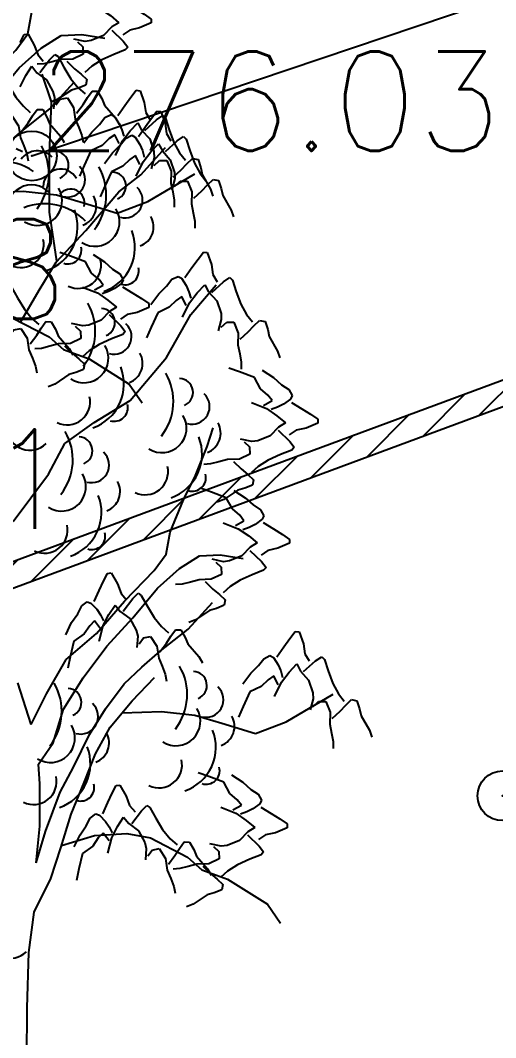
# Model space of a CAD drawing. Header units: millimetres. Extents: x 524954 to 526204, y 9523489 to 9524010.
# Drawn here: x 525647.21 to 525651.99, y 9523640.88 to 9523651.09 of the extents above; entities that cross this region are included whole.
import ezdxf

# ---------------------------------------------------------------- set-up
doc = ezdxf.new("R2010")
doc.units = ezdxf.units.MM
doc.header["$PDMODE"] = 32
doc.header["$PDSIZE"] = 0.5
doc.linetypes.add('ACAD_ISO12W100', pattern=[21, 12, -3, 0, -3, 0, -3])
doc.linetypes.add('AXES2', pattern=[28.575, 19.05, -3.175, 3.175, -3.175])
for name, color, linetype in [('Arbre', 34, 'ACAD_ISO12W100'), ('Axe_Piste', 3, 'AXES2'), ('Cloture', 7, 'Continuous'), ('Murs', 1, 'Continuous'), ('TopoAlt', 3, 'Continuous'), ('TOPOJIS', 7, 'Continuous')]:
    doc.layers.add(name, color=color, linetype=linetype)
doc.styles.add('Simplex 1.0', font='Simplex.shx', dxfattribs={"width": 0.99, "height": 1})

# ---------------------------------------------------------------- blocks, each defined once
blk = doc.blocks.new('TCPOINT M')
at = {"color": 0}
blk.add_point((0, 0), dxfattribs=at)
at = {"layer": 'TopoAlt', "style": 'Simplex 1.0', "width": 0.99}
blk.add_attdef('ALT', (0.15, 0.15), '', height=1, dxfattribs=at)
blk = doc.blocks.new('v088')
at = {"color": 3, "linetype": 'Continuous'}
for p, q in [((-0.024, 12.318), (0.016, 12.396)), ((0.016, 12.396), (0.055, 12.4)), ((0.055, 12.4), (0.118, 12.291)), ((0.118, 12.291), (0.152, 12.195)), ((0.152, 12.195), (0.207, 12.131)), ((0.272, 12.144), (0.324, 12.197)), ((0.324, 12.197), (0.356, 12.175)), ((0.356, 12.175), (0.415, 12.069)), ((0.032, 11.984), (0.092, 12.078)), ((0.092, 12.078), (0.144, 12.013)), ((0.175, 12.015), (0.272, 12.144)), ((0.415, 12.069), (0.484, 11.953)), ((-0.025, 11.872), (0.032, 11.984)), ((0.144, 12.013), (0.24, 11.942)), ((0.484, 11.953), (0.56, 11.862)), ((0.24, 11.942), (0.305, 11.825)), ((0.56, 11.862), (0.63, 11.801)), ((0.305, 11.825), (0.32, 11.765)), ((0.32, 11.765), (0.311, 11.65)), ((0.334, 11.69), (0.378, 11.749)), ((0.378, 11.749), (0.45, 11.762)), ((0.45, 11.762), (0.511, 11.664)), ((0.608, 11.694), (0.653, 11.766)), ((0.653, 11.766), (0.699, 11.829)), ((0.699, 11.829), (0.754, 11.828)), ((0.754, 11.828), (0.796, 11.754)), ((0.796, 11.754), (0.824, 11.689)), ((1.027, 11.683), (1.089, 11.768)), ((1.089, 11.768), (1.142, 11.837)), ((1.142, 11.837), (1.181, 11.833)), ((1.181, 11.833), (1.223, 11.714)), ((0.511, 11.664), (0.53, 11.547)), ((0.542, 11.608), (0.608, 11.694)), ((0.824, 11.689), (0.934, 11.561)), ((0.958, 11.583), (1.027, 11.683)), ((1.223, 11.714), (1.239, 11.614)), ((0.53, 11.547), (0.565, 11.463)), ((0.773, 11.494), (0.827, 11.564)), ((0.827, 11.564), (0.889, 11.595)), ((0.889, 11.595), (0.923, 11.575)), ((0.923, 11.575), (0.969, 11.502)), ((0.934, 11.561), (0.97, 11.497)), ((1.239, 11.614), (1.281, 11.541)), ((1.346, 11.541), (1.408, 11.583)), ((1.408, 11.583), (1.435, 11.556)), ((1.435, 11.556), (1.473, 11.441)), ((0.565, 11.463), (0.596, 11.383)), ((0.696, 11.418), (0.773, 11.494)), ((0.969, 11.502), (0.996, 11.441)), ((0.996, 11.441), (1.016, 11.375)), ((1.081, 11.429), (1.158, 11.51)), ((1.158, 11.51), (1.196, 11.437)), ((1.227, 11.433), (1.346, 11.541)), ((1.473, 11.441), (1.519, 11.314)), ((0.596, 11.383), (0.609, 11.315)), ((0.615, 11.31), (0.696, 11.418)), ((0.869, 11.352), (0.8, 11.283)), ((0.927, 11.391), (0.869, 11.352)), ((0.969, 11.302), (0.927, 11.391)), ((1.004, 11.329), (1.081, 11.429)), ((1.196, 11.437), (1.277, 11.348)), ((1.277, 11.348), (1.319, 11.221)), ((-0.065, 11.254), (0.001, 11.223)), ((0.8, 11.283), (0.685, 11.229)), ((0.935, 11.183), (1.004, 11.329)), ((1.519, 11.314), (1.577, 11.21)), ((0.685, 11.229), (0.619, 11.083)), ((1.323, 11.16), (1.292, 11.048)), ((1.319, 11.221), (1.323, 11.16)), ((1.577, 11.21), (1.635, 11.137)), ((1.65, 11.098), (1.708, 11.152)), ((1.708, 11.152), (1.762, 11.141)), ((1.762, 11.141), (1.789, 11.06)), ((0.619, 11.083), (0.573, 10.975)), ((1.323, 11.083), (1.377, 11.133)), ((1.377, 11.133), (1.45, 11.133)), ((1.45, 11.133), (1.492, 11.025)), ((1.512, 10.964), (1.592, 11.037)), ((1.592, 11.037), (1.65, 11.098)), ((1.789, 11.06), (1.804, 10.991)), ((1.492, 11.025), (1.489, 10.906)), ((1.804, 10.991), (1.889, 10.844)), ((1.489, 10.906), (1.508, 10.818)), ((1.889, 10.844), (1.912, 10.775)), ((1.508, 10.818), (1.523, 10.733)), ((1.523, 10.733), (1.523, 10.664)), ((1.7, 10.058), (1.762, 10.142)), ((1.762, 10.142), (1.816, 10.212)), ((1.816, 10.212), (1.854, 10.208)), ((1.854, 10.208), (1.896, 10.089)), ((1.631, 9.958), (1.7, 10.058)), ((1.896, 10.089), (1.912, 9.989)), ((1.446, 9.869), (1.5, 9.939)), ((1.5, 9.939), (1.562, 9.969)), ((1.562, 9.969), (1.596, 9.95)), ((1.596, 9.95), (1.643, 9.877)), ((1.9, 9.808), (2.019, 9.915)), ((1.912, 9.989), (1.954, 9.915)), ((2.019, 9.915), (2.081, 9.958)), ((2.081, 9.958), (2.108, 9.931)), ((2.108, 9.931), (2.146, 9.815)), ((1.369, 9.792), (1.446, 9.869)), ((1.643, 9.877), (1.669, 9.815)), ((1.669, 9.815), (1.689, 9.75)), ((1.754, 9.804), (1.831, 9.885)), ((1.831, 9.885), (1.869, 9.812)), ((1.869, 9.812), (1.95, 9.723)), ((2.146, 9.815), (2.193, 9.689)), ((1.289, 9.685), (1.369, 9.792)), ((1.542, 9.727), (1.473, 9.658)), ((1.6, 9.765), (1.542, 9.727)), ((1.643, 9.677), (1.6, 9.765)), ((1.608, 9.558), (1.677, 9.704)), ((1.677, 9.704), (1.754, 9.804)), ((1.95, 9.723), (1.993, 9.596)), ((1.358, 9.604), (1.292, 9.458)), ((1.473, 9.658), (1.358, 9.604)), ((2.193, 9.689), (2.25, 9.585)), ((1.996, 9.535), (1.966, 9.423)), ((1.993, 9.596), (1.996, 9.535)), ((1.996, 9.458), (2.05, 9.508)), ((2.05, 9.508), (2.123, 9.508)), ((2.123, 9.508), (2.166, 9.4)), ((2.25, 9.585), (2.308, 9.512)), ((2.323, 9.473), (2.381, 9.527)), ((2.381, 9.527), (2.435, 9.515)), ((2.435, 9.515), (2.462, 9.435)), ((1.292, 9.458), (1.246, 9.35)), ((2.166, 9.4), (2.162, 9.281)), ((2.185, 9.338), (2.266, 9.412)), ((2.266, 9.412), (2.323, 9.473)), ((2.462, 9.435), (2.477, 9.365)), ((2.477, 9.365), (2.562, 9.219)), ((2.162, 9.281), (2.181, 9.192)), ((2.562, 9.219), (2.585, 9.15)), ((2.181, 9.192), (2.196, 9.108)), ((2.196, 9.108), (2.196, 9.038)), ((2.18, 9.009), (2.07, 9.048)), ((2.33, 8.953), (2.18, 9.009)), ((2.406, 9.027), (2.519, 8.953)), ((2.391, 8.841), (2.33, 8.953)), ((2.519, 8.953), (2.601, 8.881)), ((2.465, 8.776), (2.391, 8.841)), ((2.601, 8.881), (2.673, 8.832)), ((2.673, 8.832), (2.708, 8.773)), ((2.3, 8.701), (2.45, 8.641)), ((2.421, 8.673), (2.507, 8.721)), ((2.507, 8.721), (2.465, 8.776)), ((2.621, 8.686), (2.561, 8.655)), ((2.691, 8.737), (2.621, 8.686)), ((2.708, 8.773), (2.691, 8.737)), ((2.701, 8.703), (2.805, 8.64)), ((2.45, 8.641), (2.555, 8.57)), ((2.561, 8.655), (2.497, 8.632)), ((2.805, 8.64), (2.893, 8.584)), ((2.893, 8.584), (2.966, 8.534)), ((2.555, 8.57), (2.64, 8.498)), ((2.64, 8.498), (2.57, 8.455)), ((2.964, 8.496), (2.848, 8.446)), ((2.966, 8.534), (2.964, 8.496)), ((2.57, 8.455), (2.487, 8.369)), ((2.568, 8.425), (2.683, 8.312)), ((2.749, 8.424), (2.679, 8.378)), ((2.848, 8.446), (2.749, 8.424)), ((2.301, 8.311), (2.188, 8.335)), ((2.225, 8.306), (2.278, 8.256)), ((2.362, 8.319), (2.301, 8.311)), ((2.487, 8.369), (2.362, 8.319)), ((2.683, 8.312), (2.729, 8.254)), ((2.282, 8.183), (2.178, 8.134)), ((2.278, 8.256), (2.282, 8.183)), ((2.591, 8.179), (2.467, 8.125)), ((2.704, 8.225), (2.591, 8.179)), ((2.729, 8.254), (2.704, 8.225)), ((1.888, 8.085), (1.819, 8.08)), ((1.971, 8.105), (1.888, 8.085)), ((2.058, 8.13), (1.971, 8.105)), ((2.178, 8.134), (2.058, 8.13)), ((2.117, 8.111), (2.195, 8.035)), ((2.467, 8.125), (2.367, 8.061)), ((2.195, 8.035), (2.261, 7.981)), ((2.261, 7.981), (2.318, 7.927)), ((2.367, 8.061), (2.298, 7.999)), ((2.31, 7.872), (2.231, 7.841)), ((2.318, 7.927), (2.31, 7.872)), ((1.896, 7.802), (1.786, 7.841)), ((2.046, 7.746), (1.896, 7.802)), ((2.163, 7.821), (2.022, 7.727)), ((2.123, 7.82), (2.235, 7.746)), ((2.231, 7.841), (2.163, 7.821)), ((2.022, 7.727), (1.955, 7.7)), ((2.107, 7.634), (2.046, 7.746)), ((2.235, 7.746), (2.317, 7.675)), ((2.317, 7.675), (2.389, 7.625)), ((2.181, 7.57), (2.107, 7.634)), ((2.223, 7.514), (2.181, 7.57)), ((2.389, 7.625), (2.424, 7.566)), ((2.424, 7.566), (2.407, 7.53)), ((2.016, 7.494), (2.166, 7.434)), ((2.137, 7.467), (2.223, 7.514)), ((2.337, 7.479), (2.277, 7.448)), ((2.407, 7.53), (2.337, 7.479)), ((2.417, 7.496), (2.521, 7.433)), ((2.166, 7.434), (2.271, 7.363)), ((2.277, 7.448), (2.213, 7.425)), ((2.271, 7.363), (2.357, 7.292)), ((2.521, 7.433), (2.609, 7.377)), ((2.609, 7.377), (2.682, 7.328)), ((2.357, 7.292), (2.286, 7.249)), ((2.68, 7.289), (2.564, 7.239)), ((2.682, 7.328), (2.68, 7.289)), ((2.203, 7.162), (2.079, 7.112)), ((2.286, 7.249), (2.203, 7.162)), ((2.284, 7.218), (2.399, 7.105)), ((2.465, 7.218), (2.395, 7.171)), ((2.564, 7.239), (2.465, 7.218)), ((2.018, 7.104), (1.904, 7.128)), ((1.941, 7.1), (1.994, 7.049)), ((1.994, 7.049), (1.999, 6.976)), ((2.079, 7.112), (2.018, 7.104)), ((2.399, 7.105), (2.445, 7.047)), ((0.813, 6.909), (0.853, 6.987)), ((0.853, 6.987), (0.891, 6.991)), ((0.891, 6.991), (0.955, 6.881)), ((1.999, 6.976), (1.894, 6.927)), ((2.307, 6.972), (2.184, 6.918)), ((2.42, 7.018), (2.307, 6.972)), ((2.445, 7.047), (2.42, 7.018)), ((0.768, 6.815), (0.813, 6.909)), ((0.955, 6.881), (0.989, 6.786)), ((1.604, 6.878), (1.535, 6.874)), ((1.688, 6.899), (1.604, 6.878)), ((1.775, 6.923), (1.688, 6.899)), ((1.894, 6.927), (1.775, 6.923)), ((1.834, 6.904), (1.912, 6.828)), ((2.084, 6.854), (2.014, 6.792)), ((2.184, 6.918), (2.084, 6.854)), ((0.719, 6.703), (0.768, 6.815)), ((0.989, 6.786), (1.044, 6.722)), ((1.108, 6.734), (1.161, 6.787)), ((1.161, 6.787), (1.192, 6.766)), ((1.192, 6.766), (1.252, 6.66)), ((1.912, 6.828), (1.977, 6.774)), ((1.977, 6.774), (2.034, 6.72)), ((0.554, 6.582), (0.594, 6.66)), ((0.594, 6.66), (0.649, 6.702)), ((0.649, 6.702), (0.686, 6.689)), ((0.686, 6.689), (0.745, 6.626)), ((0.868, 6.575), (0.929, 6.669)), ((0.929, 6.669), (0.98, 6.604)), ((1.011, 6.606), (1.108, 6.734)), ((1.252, 6.66), (1.321, 6.544)), ((2.026, 6.666), (1.947, 6.634)), ((2.034, 6.72), (2.026, 6.666)), ((0.493, 6.492), (0.554, 6.582)), ((0.745, 6.626), (0.783, 6.571)), ((0.783, 6.571), (0.814, 6.51)), ((0.811, 6.463), (0.868, 6.575)), ((0.98, 6.604), (1.076, 6.532)), ((1.321, 6.544), (1.397, 6.452)), ((1.879, 6.614), (1.738, 6.52)), ((1.947, 6.634), (1.879, 6.614)), ((0.433, 6.371), (0.493, 6.492)), ((0.675, 6.46), (0.62, 6.379)), ((0.724, 6.509), (0.675, 6.46)), ((0.782, 6.43), (0.724, 6.509)), ((0.771, 6.306), (0.811, 6.463)), ((1.076, 6.532), (1.141, 6.416)), ((1.397, 6.452), (1.467, 6.391)), ((1.738, 6.52), (1.671, 6.493)), ((0.62, 6.379), (0.516, 6.305)), ((1.141, 6.416), (1.157, 6.356)), ((1.157, 6.356), (1.147, 6.241)), ((1.171, 6.28), (1.215, 6.339)), ((1.215, 6.339), (1.286, 6.353)), ((1.286, 6.353), (1.348, 6.255)), ((1.444, 6.285), (1.489, 6.356)), ((1.489, 6.356), (1.536, 6.42)), ((1.536, 6.42), (1.591, 6.419)), ((1.591, 6.419), (1.633, 6.344)), ((1.633, 6.344), (1.661, 6.279)), ((2.623, 6.25), (2.685, 6.334)), ((2.685, 6.334), (2.739, 6.404)), ((2.739, 6.404), (2.777, 6.4)), ((2.777, 6.4), (2.82, 6.28)), ((0.516, 6.305), (0.479, 6.149)), ((1.348, 6.255), (1.367, 6.137)), ((1.378, 6.198), (1.444, 6.285)), ((1.661, 6.279), (1.771, 6.151)), ((2.554, 6.15), (2.623, 6.25)), ((2.82, 6.28), (2.835, 6.18)), ((0.479, 6.149), (0.454, 6.035)), ((1.367, 6.137), (1.402, 6.054)), ((1.771, 6.151), (1.807, 6.088)), ((2.37, 6.061), (2.423, 6.13)), ((2.423, 6.13), (2.485, 6.161)), ((2.485, 6.161), (2.52, 6.142)), ((2.52, 6.142), (2.566, 6.069)), ((2.835, 6.18), (2.877, 6.107)), ((2.943, 6.107), (3.004, 6.15)), ((3.004, 6.15), (3.031, 6.123)), ((1.402, 6.054), (1.433, 5.974)), ((2.293, 5.984), (2.37, 6.061)), ((2.566, 6.069), (2.593, 6.007)), ((2.677, 5.996), (2.754, 6.077)), ((2.754, 6.077), (2.793, 6.004)), ((2.823, 6), (2.943, 6.107)), ((3.031, 6.123), (3.07, 6.007)), ((1.433, 5.974), (1.446, 5.906)), ((2.212, 5.877), (2.293, 5.984)), ((2.523, 5.957), (2.466, 5.919)), ((2.566, 5.869), (2.523, 5.957)), ((2.593, 6.007), (2.612, 5.942)), ((2.6, 5.896), (2.677, 5.996)), ((2.793, 6.004), (2.873, 5.915)), ((3.07, 6.007), (3.116, 5.88)), ((2.396, 5.85), (2.281, 5.796)), ((2.466, 5.919), (2.396, 5.85)), ((2.531, 5.75), (2.6, 5.896)), ((2.873, 5.915), (2.916, 5.788)), ((3.116, 5.88), (3.173, 5.777)), ((2.281, 5.796), (2.216, 5.65)), ((2.92, 5.727), (2.889, 5.615)), ((2.916, 5.788), (2.92, 5.727)), ((3.173, 5.777), (3.231, 5.703)), ((2.216, 5.65), (2.169, 5.542)), ((2.92, 5.65), (2.973, 5.7)), ((2.973, 5.7), (3.047, 5.7)), ((3.047, 5.7), (3.089, 5.592)), ((3.189, 5.603), (3.247, 5.665)), ((3.247, 5.665), (3.304, 5.719)), ((3.304, 5.719), (3.358, 5.707)), ((3.358, 5.707), (3.385, 5.627)), ((3.385, 5.627), (3.4, 5.557)), ((3.089, 5.592), (3.085, 5.473)), ((3.108, 5.53), (3.189, 5.603)), ((3.4, 5.557), (3.485, 5.411)), ((3.085, 5.473), (3.104, 5.384)), ((3.104, 5.384), (3.12, 5.3)), ((3.485, 5.411), (3.508, 5.342)), ((3.12, 5.3), (3.12, 5.23)), ((1.872, 4.946), (1.762, 4.985)), ((2.022, 4.89), (1.872, 4.946)), ((2.099, 4.964), (2.211, 4.89)), ((0.899, 4.779), (0.939, 4.857)), ((0.939, 4.857), (0.978, 4.861)), ((0.978, 4.861), (1.042, 4.751)), ((2.083, 4.778), (2.022, 4.89)), ((2.211, 4.89), (2.293, 4.818)), ((2.293, 4.818), (2.365, 4.769)), ((0.855, 4.685), (0.899, 4.779)), ((1.042, 4.751), (1.075, 4.656)), ((2.157, 4.714), (2.083, 4.778)), ((2.199, 4.658), (2.157, 4.714)), ((2.365, 4.769), (2.4, 4.71)), ((2.4, 4.71), (2.383, 4.674)), ((0.805, 4.573), (0.855, 4.685)), ((1.075, 4.656), (1.131, 4.592)), ((1.098, 4.476), (1.195, 4.604)), ((1.195, 4.604), (1.247, 4.657)), ((1.247, 4.657), (1.279, 4.636)), ((1.279, 4.636), (1.338, 4.53)), ((1.992, 4.638), (2.142, 4.578)), ((2.113, 4.611), (2.199, 4.658)), ((2.313, 4.623), (2.253, 4.592)), ((2.383, 4.674), (2.313, 4.623)), ((2.393, 4.64), (2.497, 4.577)), ((0.64, 4.452), (0.68, 4.53)), ((0.68, 4.53), (0.735, 4.572)), ((0.735, 4.572), (0.773, 4.559)), ((0.773, 4.559), (0.832, 4.496)), ((0.832, 4.496), (0.87, 4.441)), ((0.955, 4.445), (1.015, 4.539)), ((1.015, 4.539), (1.067, 4.474)), ((1.338, 4.53), (1.407, 4.414)), ((2.142, 4.578), (2.247, 4.507)), ((2.253, 4.592), (2.189, 4.569)), ((2.247, 4.507), (2.332, 4.436)), ((2.497, 4.577), (2.585, 4.521)), ((2.585, 4.521), (2.658, 4.472)), ((0.579, 4.362), (0.64, 4.452)), ((0.87, 4.441), (0.901, 4.38)), ((0.898, 4.333), (0.955, 4.445)), ((1.067, 4.474), (1.163, 4.402)), ((1.163, 4.402), (1.228, 4.286)), ((1.407, 4.414), (1.483, 4.322)), ((2.262, 4.393), (2.179, 4.306)), ((2.332, 4.436), (2.262, 4.393)), ((2.656, 4.433), (2.54, 4.383)), ((2.658, 4.472), (2.656, 4.433)), ((0.52, 4.241), (0.579, 4.362)), ((0.761, 4.33), (0.706, 4.249)), ((0.811, 4.379), (0.761, 4.33)), ((0.869, 4.3), (0.811, 4.379)), ((0.857, 4.176), (0.898, 4.333)), ((1.483, 4.322), (1.554, 4.261)), ((1.576, 4.226), (1.623, 4.29)), ((1.623, 4.29), (1.678, 4.289)), ((2.179, 4.306), (2.055, 4.256)), ((2.26, 4.362), (2.375, 4.249)), ((2.441, 4.361), (2.371, 4.315)), ((2.54, 4.383), (2.441, 4.361)), ((0.706, 4.249), (0.603, 4.175)), ((1.228, 4.286), (1.243, 4.226)), ((1.243, 4.226), (1.234, 4.11)), ((1.258, 4.15), (1.301, 4.209)), ((1.301, 4.209), (1.373, 4.223)), ((1.373, 4.223), (1.435, 4.125)), ((1.531, 4.155), (1.576, 4.226)), ((1.678, 4.289), (1.719, 4.214)), ((1.719, 4.214), (1.747, 4.149)), ((1.994, 4.248), (1.88, 4.272)), ((1.917, 4.244), (1.97, 4.193)), ((1.97, 4.193), (1.975, 4.12)), ((2.055, 4.256), (1.994, 4.248)), ((2.375, 4.249), (2.421, 4.191)), ((2.421, 4.191), (2.396, 4.162)), ((0.603, 4.175), (0.566, 4.019)), ((1.435, 4.125), (1.453, 4.007)), ((1.465, 4.068), (1.531, 4.155)), ((1.747, 4.149), (1.858, 4.021)), ((1.975, 4.12), (1.87, 4.071)), ((2.283, 4.116), (2.16, 4.062)), ((2.396, 4.162), (2.283, 4.116)), ((0.566, 4.019), (0.541, 3.904)), ((1.453, 4.007), (1.488, 3.924)), ((1.58, 4.022), (1.511, 4.017)), ((1.664, 4.043), (1.58, 4.022)), ((1.751, 4.067), (1.664, 4.043)), ((1.87, 4.071), (1.751, 4.067)), ((1.81, 4.048), (1.888, 3.972)), ((1.858, 4.021), (1.893, 3.958)), ((2.059, 3.998), (1.99, 3.936)), ((2.16, 4.062), (2.059, 3.998)), ((1.488, 3.924), (1.519, 3.844)), ((1.888, 3.972), (1.953, 3.918)), ((1.953, 3.918), (2.01, 3.864)), ((1.519, 3.844), (1.532, 3.776)), ((2.002, 3.81), (1.923, 3.778)), ((2.01, 3.864), (2.002, 3.81)), ((1.855, 3.758), (1.714, 3.664)), ((1.923, 3.778), (1.855, 3.758)), ((1.714, 3.664), (1.647, 3.637))]:
    blk.add_line(p, q, dxfattribs=at)
at = {"linetype": 'Continuous'}
for p, q in [((0.29, 11.722), (0.197, 12)), ((0.27, 11.193), (0.29, 11.722)), ((1.188, 10.988), (1.437, 11.261)), ((0.269, 10.614), (0.27, 11.193)), ((0.968, 10.816), (1.188, 10.988)), ((0.634, 10.429), (0.968, 10.816)), ((0.345, 10.122), (0.269, 10.614)), ((0.336, 10.112), (0.634, 10.429)), ((0.168, 9.829), (0.336, 10.112)), ((-0.025, 9.501), (0.168, 9.829)), ((1.69, 9.587), (1.945, 9.885)), ((1.444, 9.153), (1.69, 9.587)), ((1.08, 8.722), (1.444, 9.153)), ((0.718, 8.503), (1.08, 8.722)), ((0.424, 8.292), (0.718, 8.503)), ((1.855, 8.26), (1.913, 8.447)), ((0.262, 7.984), (0.424, 8.292)), ((1.736, 7.971), (1.855, 8.26)), ((-0.093, 7.509), (0.262, 7.984)), ((1.617, 7.726), (1.736, 7.971)), ((1.481, 7.4), (1.617, 7.726)), ((1.442, 7.181), (1.481, 7.4)), ((1.321, 7.017), (1.442, 7.181)), ((1.575, 7.035), (1.778, 7.163)), ((1.778, 7.163), (1.983, 7.174)), ((1.983, 7.174), (2.214, 7.135)), ((1.023, 6.706), (1.321, 7.017)), ((1.356, 6.837), (1.575, 7.035)), ((1.107, 6.54), (1.356, 6.837)), ((0.743, 6.383), (1.023, 6.706)), ((1.663, 6.427), (1.906, 6.693)), ((0.846, 6.255), (1.107, 6.54)), ((0.438, 6.122), (0.743, 6.383)), ((1.381, 6.204), (1.663, 6.427)), ((0.61, 5.939), (0.846, 6.255)), ((1.198, 6.044), (1.381, 6.204)), ((0.24, 5.776), (0.438, 6.122)), ((1.021, 5.879), (1.198, 6.044)), ((0.411, 5.624), (0.61, 5.939)), ((1.1, 5.706), (1.325, 5.941)), ((0.085, 5.468), (-0.049, 5.888)), ((0.834, 5.626), (1.021, 5.879)), ((0.085, 5.468), (0.24, 5.776)), ((2.646, 5.496), (3.119, 5.774)), ((0.306, 5.286), (0.411, 5.624)), ((0.671, 5.368), (0.834, 5.626)), ((0.881, 5.441), (1.1, 5.706)), ((1.001, 5.586), (1.394, 5.601)), ((1.394, 5.601), (1.731, 5.564)), ((1.731, 5.564), (2, 5.483)), ((0.731, 5.176), (0.881, 5.441)), ((2, 5.483), (2.338, 5.378)), ((2.338, 5.378), (2.646, 5.496)), ((0.51, 5.041), (0.671, 5.368)), ((0.161, 5.071), (0.306, 5.286)), ((0.619, 4.888), (0.731, 5.176)), ((0.172, 4.872), (0.161, 5.071)), ((0.379, 4.79), (0.51, 5.041)), ((0.174, 4.45), (0.172, 4.872)), ((0.489, 4.568), (0.619, 4.888)), ((0.231, 4.395), (0.379, 4.79)), ((0.384, 4.23), (0.489, 4.568)), ((0.138, 4.082), (0.174, 4.45)), ((0.138, 4.082), (0.231, 4.395)), ((0.391, 4.253), (0.724, 4.355)), ((0.724, 4.355), (1.047, 4.375)), ((1.047, 4.375), (1.284, 4.33)), ((1.284, 4.33), (1.655, 4.138)), ((0.285, 3.923), (0.384, 4.23)), ((1.655, 4.138), (1.8, 4.011)), ((1.8, 4.011), (2.057, 3.917)), ((0.118, 3.584), (0.285, 3.923)), ((2.057, 3.917), (2.461, 3.664)), ((0.064, 3.179), (0.118, 3.584)), ((2.461, 3.664), (2.589, 3.474)), ((0.045, 2.625), (0.064, 3.179)), ((0.043, 2.109), (0.045, 2.625))]:
    blk.add_line(p, q, dxfattribs=at)
at = {"color": 3, "linetype": 'Continuous'}
for centre, major_axis, start_param, end_param in [((0.15, 11.024), (0.145, 0.145), 6.263619, 7.998733), ((-0.176, 10.651), (0.33, 0.33), 0.12682, 1.733702), ((0.383, 10.87), (-0.125, 0.125), 4.396235, 7.060094), ((0.275, 10.786), (0.4, 0.4), 4.836335, 6.022049), ((0.899, 10.876), (0.099, 0.099), 4.31771, 7.031286), ((0.091, 10.641), (0.174, 0.174), 6.236163, 8.918901), ((0.483, 10.705), (-0.099, 0.099), 3.680741, 6.394318), ((1.029, 10.733), (-0.125, 0.125), 2.081137, 4.744996), ((0.223, 10.132), (-0.4, 0.4), 4.689978, 5.875693), ((0.728, 10.517), (-0.174, 0.174), 1.793126, 4.475865), ((1.111, 10.467), (-0.145, 0.145), 2.713295, 4.448408), ((0.662, 10.258), (-0.33, 0.33), 2.69514, 4.302022), ((0.557, 10.08), (0.164, 0.164), 3.478918, 5.717341), ((1.031, 10.021), (0.0964, 0.0964), 3.62262, 5.745019), ((0.165, 9.415), (0.4, 0.4), 4.836335, 6.022049), ((0.788, 9.505), (-0.099, 0.099), 2.746913, 5.46049), ((0.918, 9.363), (0.125, 0.125), 3.651933, 6.315792), ((0.617, 9.147), (-0.174, 0.174), 1.793126, 4.475865), ((1.001, 9.096), (-0.145, 0.145), 2.713295, 4.448408), ((0.552, 8.888), (-0.33, 0.33), 2.69514, 4.302022), ((0.949, 8.713), (-0.4, 0.4), 3.265538, 4.451253), ((1.572, 8.803), (0.099, 0.099), 4.31771, 7.031286), ((1.702, 8.661), (0.125, 0.125), 3.651933, 6.315792), ((0.447, 8.71), (-0.164, 0.164), 1.908121, 4.146545), ((0.921, 8.65), (0.0964, 0.0964), 3.62262, 5.745019), ((1.401, 8.445), (0.174, 0.174), 3.363922, 6.046661), ((1.785, 8.394), (-0.145, 0.145), 2.713295, 4.448408), ((0.074, 8.455), (0.164, 0.164), 2.463212, 4.701636), ((-0.061, 8.127), (-0.4, 0.4), 3.265538, 4.451253), ((0.562, 8.217), (0.099, 0.099), 4.31771, 7.031286), ((1.336, 8.186), (-0.33, 0.33), 2.69514, 4.302022), ((0.692, 8.074), (-0.125, 0.125), 2.081137, 4.744996), ((0.391, 7.858), (0.174, 0.174), 3.363922, 6.046661), ((1.23, 8.008), (0.164, 0.164), 3.478918, 5.717341), ((1.705, 7.948), (-0.0964, 0.0964), 2.051824, 4.174223), ((0.775, 7.808), (-0.145, 0.145), 2.713295, 4.448408), ((0.326, 7.599), (0.33, 0.33), 4.265936, 5.872819), ((0.221, 7.421), (0.164, 0.164), 3.478918, 5.717341), ((0.695, 7.362), (-0.0964, 0.0964), 2.051824, 4.174223), ((1.088, 5.771), (-0.4, 0.4), 3.265538, 4.451253), ((1.711, 5.861), (0.099, 0.099), 4.31771, 7.031286), ((-0.172, 5.602), (0.4, 0.4), 4.836335, 6.022049), ((0.452, 5.692), (0.099, 0.099), 4.31771, 7.031286), ((1.841, 5.718), (-0.125, 0.125), 2.081137, 4.744996), ((0.582, 5.55), (0.125, 0.125), 3.651933, 6.315792), ((1.54, 5.502), (0.174, 0.174), 3.363922, 6.046661), ((1.924, 5.452), (-0.145, 0.145), 2.713295, 4.448408), ((0.28, 5.334), (0.174, 0.174), 3.363922, 6.046661), ((1.475, 5.243), (0.33, 0.33), 4.265936, 5.872819), ((0.664, 5.283), (-0.145, 0.145), 2.713295, 4.448408), ((0.215, 5.075), (-0.33, 0.33), 2.69514, 4.302022), ((1.37, 5.065), (-0.164, 0.164), 1.908121, 4.146545), ((1.844, 5.006), (-0.0964, 0.0964), 2.051824, 4.174223), ((0.11, 4.897), (-0.164, 0.164), 1.908121, 4.146545), ((0.584, 4.837), (0.0964, 0.0964), 3.62262, 5.745019), ((-0.123, 3.354), (0.164, 0.164), 2.463212, 4.701636)]:
    blk.add_ellipse(centre, major_axis=major_axis, ratio=1, start_param=start_param, end_param=end_param, dxfattribs=at)

msp = doc.modelspace()

# ---------------------------------------------------------------- hatches: boundary and pattern name
at = {"layer": 'Murs'}
h = msp.add_hatch(dxfattribs=at)
h.set_pattern_fill('_U', color=256, scale=0.25, angle=45, style=0, pattern_type=0)
h.set_pattern_definition([(45, (0, 0), (-0.1767766952966, 0.1767766952966), [])])
h.paths.add_polyline_path([(525652.361, 9523624.965), (525652.054, 9523625.52), (525647.738, 9523635.722), (525645.012, 9523644.874), (525668.584, 9523653.608), (525668.671, 9523653.373), (525645.319, 9523644.721), (525647.974, 9523635.807), (525652.279, 9523625.63), (525652.58, 9523625.086)])

# ---------------------------------------------------------------- linework, layer by layer
at = {"layer": 'Axe_Piste', "ltscale": 0.25, "flags": 128}
msp.add_lwpolyline([(525647.329, 9523649.732), (525666.328, 9523656.133), (525679.868, 9523660.875), (525691.967, 9523666.199), (525693.573, 9523680.323), (525694.668, 9523700.865), (525695.725, 9523712.501), (525696.005, 9523715.915)], dxfattribs=at)
at = {"layer": 'Cloture', "flags": 128}
for points in [[(525652.361, 9523624.965), (525652.054, 9523625.52), (525647.738, 9523635.722), (525645.012, 9523644.874), (525668.584, 9523653.608)], [(525652.58, 9523625.086), (525652.279, 9523625.63), (525647.974, 9523635.807), (525645.319, 9523644.721), (525668.671, 9523653.373)]]:
    msp.add_lwpolyline(points, dxfattribs=at)

# ---------------------------------------------------------------- block references
at = {"layer": 'Arbre'}
for p in [(525645.846, 9523643.778), (525647.235, 9523638.554)]:
    msp.add_blockref('v088', p, dxfattribs=at)
at = {"layer": 'TOPOJIS'}
ref = msp.add_blockref('TCPOINT M', (525647.329, 9523649.732, 276.03), dxfattribs=at)
ref.add_attrib('ALT', '276.03', (525647.379, 9523649.782, 276.03), dxfattribs={"layer": 'TopoAlt', "height": 1, "style": 'Simplex 1.0', "width": 0.99})
ref = msp.add_blockref('TCPOINT M', (525642.969, 9523648.046, 275.98), dxfattribs=at)
ref.add_attrib('ALT', '275.98', (525643.019, 9523648.096, 275.98), dxfattribs={"layer": 'TopoAlt', "height": 1, "style": 'Simplex 1.0', "width": 0.99})
ref = msp.add_blockref('TCPOINT M', (525643.022, 9523645.938, 275.91), dxfattribs=at)
ref.add_attrib('ALT', '275.91', (525643.072, 9523645.988, 275.91), dxfattribs={"layer": 'TopoAlt', "height": 1, "style": 'Simplex 1.0', "width": 0.99})
msp.add_blockref('TCPOINT M', (525652.054, 9523643.308), dxfattribs=at)

doc.saveas('drawing.dxf')
